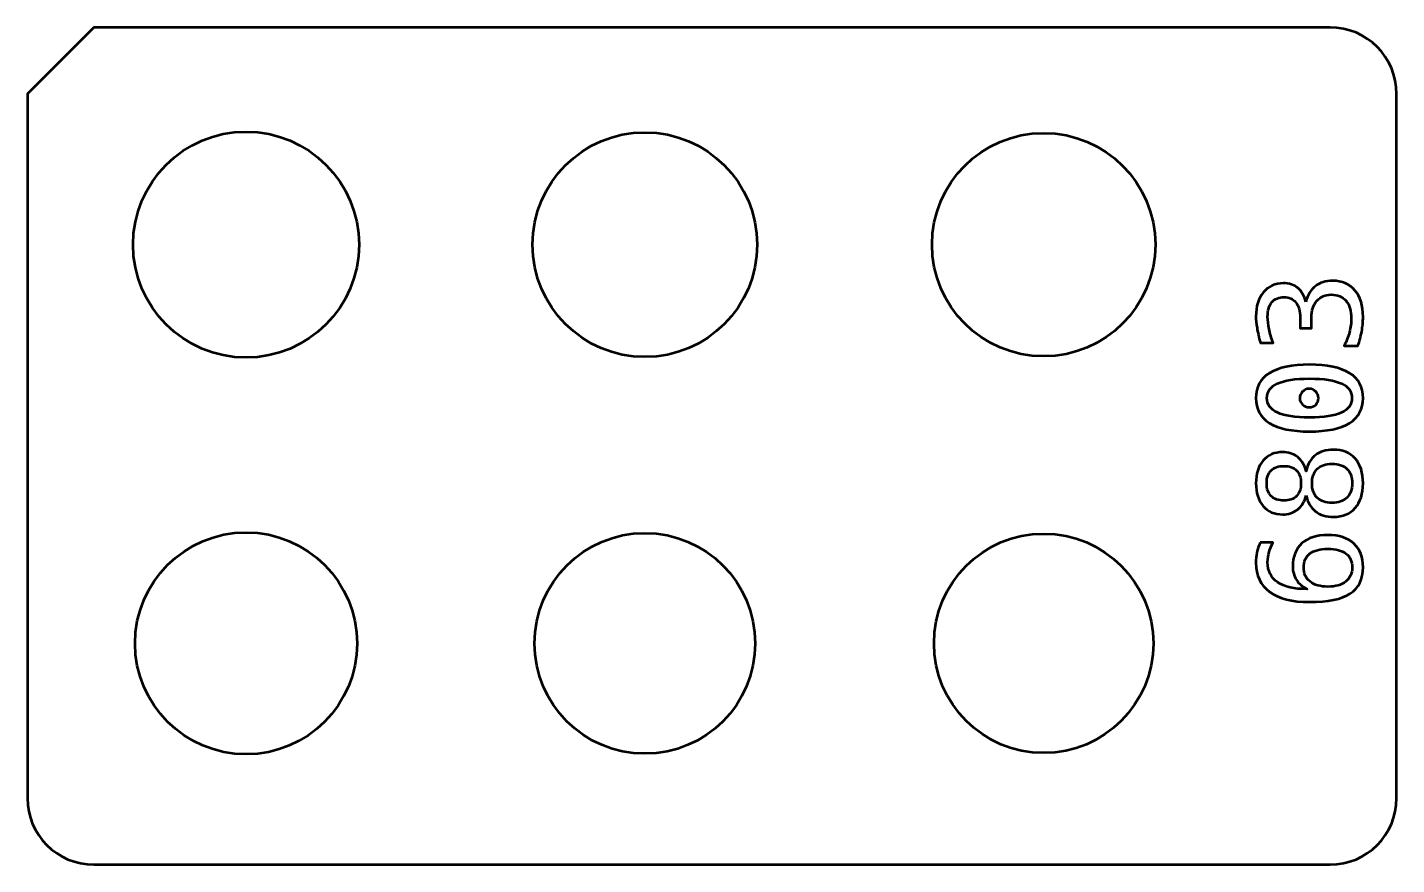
# Model space of a CAD drawing. Header units: centimetres. Extents: x -75.2 to -64.8, y -24.5 to -18.2.
import ezdxf

# ---------------------------------------------------------------- set-up
doc = ezdxf.new("R2010")
doc.units = ezdxf.units.CM
doc.header["$MEASUREMENT"] = 0
doc.layers.add('Layer 1', color=7, linetype='Continuous')

msp = doc.modelspace()

# ---------------------------------------------------------------- linework, layer by layer
at = {"layer": 'Layer 1', "lineweight": 53}
for centre, major_axis in [((-73.505, -19.835), (0, 0.85)), ((-70.505, -19.835), (0, 0.845)), ((-67.505, -19.835), (0, 0.84)), ((-73.505, -22.835), (0, 0.835)), ((-70.505, -22.835), (0, 0.83)), ((-67.505, -22.835), (0, 0.825))]:
    msp.add_ellipse(centre, major_axis=major_axis, ratio=1, dxfattribs=at)
for points, knots in [([(-75.15, -24), (-75.15, -24), (-75.15, -18.7), (-75.15, -18.7), (-75.15, -18.7), (-75.15, -18.7), (-74.65, -18.2), (-74.65, -18.2), (-74.65, -18.2), (-74.65, -18.2), (-65.35, -18.2), (-65.35, -18.2), (-65.35, -18.2), (-65.07391, -18.2), (-64.85, -18.42391), (-64.85, -18.7), (-64.85, -18.7), (-64.85, -18.7), (-64.85, -24), (-64.85, -24), (-64.85, -24), (-64.85, -24.27609), (-65.07391, -24.5), (-65.35, -24.5), (-65.35, -24.5), (-65.35, -24.5), (-74.65, -24.5), (-74.65, -24.5), (-74.65, -24.5), (-74.92609, -24.5), (-75.15, -24.27609), (-75.15, -24)], [0, 0, 0, 0, 0.125, 0.125, 0.125, 0.125, 0.25, 0.25, 0.25, 0.25, 0.375, 0.375, 0.375, 0.375, 0.5, 0.5, 0.5, 0.5, 0.625, 0.625, 0.625, 0.625, 0.75, 0.75, 0.75, 0.75, 0.875, 0.875, 0.875, 0.875, 1, 1, 1, 1]), ([(-65.53339, -20.26481), (-65.5199, -20.21385), (-65.49574, -20.17478), (-65.46129, -20.14778), (-65.46129, -20.14778), (-65.42684, -20.12061), (-65.38368, -20.10711), (-65.332, -20.10711), (-65.332, -20.10711), (-65.26061, -20.10711), (-65.20449, -20.13109), (-65.16365, -20.17921), (-65.16365, -20.17921), (-65.12298, -20.22716), (-65.10255, -20.29376), (-65.10255, -20.37865), (-65.10255, -20.37865), (-65.10255, -20.41452), (-65.10593, -20.45093), (-65.1125, -20.48805), (-65.1125, -20.48805), (-65.11907, -20.52516), (-65.12866, -20.56157), (-65.14109, -20.59727), (-65.14109, -20.59727), (-65.14109, -20.59727), (-65.24569, -20.59727), (-65.24569, -20.59727), (-65.24569, -20.59727), (-65.22722, -20.56192), (-65.21355, -20.52694), (-65.20449, -20.49266), (-65.20449, -20.49266), (-65.19544, -20.45839), (-65.191, -20.42411), (-65.191, -20.39019), (-65.191, -20.39019), (-65.191, -20.33265), (-65.20396, -20.28843), (-65.23007, -20.25753), (-65.23007, -20.25753), (-65.25599, -20.22663), (-65.29347, -20.21118), (-65.34248, -20.21118), (-65.34248, -20.21118), (-65.38759, -20.21118), (-65.42329, -20.22663), (-65.44992, -20.25753), (-65.44992, -20.25753), (-65.47639, -20.28843), (-65.4897, -20.33017), (-65.4897, -20.38291), (-65.4897, -20.38291), (-65.4897, -20.38291), (-65.4897, -20.46301), (-65.4897, -20.46301), (-65.4897, -20.46301), (-65.4897, -20.46301), (-65.57601, -20.46301), (-65.57601, -20.46301), (-65.57601, -20.46301), (-65.57601, -20.46301), (-65.57601, -20.38291), (-65.57601, -20.38291), (-65.57601, -20.38291), (-65.57601, -20.33479), (-65.58667, -20.29714), (-65.6078, -20.26996), (-65.6078, -20.26996), (-65.62894, -20.24297), (-65.65842, -20.22947), (-65.69624, -20.22947), (-65.69624, -20.22947), (-65.73602, -20.22947), (-65.76675, -20.24208), (-65.78806, -20.26712), (-65.78806, -20.26712), (-65.80937, -20.29234), (-65.82003, -20.32821), (-65.82003, -20.37457), (-65.82003, -20.37457), (-65.82003, -20.40547), (-65.81647, -20.43743), (-65.80955, -20.47029), (-65.80955, -20.47029), (-65.80262, -20.50332), (-65.79214, -20.53777), (-65.77829, -20.57382), (-65.77829, -20.57382), (-65.77829, -20.57382), (-65.87508, -20.57382), (-65.87508, -20.57382), (-65.87508, -20.57382), (-65.88627, -20.53191), (-65.89461, -20.49444), (-65.90012, -20.46176), (-65.90012, -20.46176), (-65.90562, -20.42891), (-65.90847, -20.39996), (-65.90847, -20.37457), (-65.90847, -20.37457), (-65.90847, -20.29891), (-65.88946, -20.23853), (-65.85146, -20.19324), (-65.85146, -20.19324), (-65.81345, -20.14796), (-65.7632, -20.1254), (-65.70033, -20.1254), (-65.70033, -20.1254), (-65.65771, -20.1254), (-65.62219, -20.1373), (-65.59377, -20.1611), (-65.59377, -20.1611), (-65.56536, -20.18472), (-65.54511, -20.21935), (-65.53339, -20.26481)], [0, 0, 0, 0, 0.03448276, 0.03448276, 0.03448276, 0.03448276, 0.06896552, 0.06896552, 0.06896552, 0.06896552, 0.10344828, 0.10344828, 0.10344828, 0.10344828, 0.13793103, 0.13793103, 0.13793103, 0.13793103, 0.17241379, 0.17241379, 0.17241379, 0.17241379, 0.20689655, 0.20689655, 0.20689655, 0.20689655, 0.24137931, 0.24137931, 0.24137931, 0.24137931, 0.27586207, 0.27586207, 0.27586207, 0.27586207, 0.31034483, 0.31034483, 0.31034483, 0.31034483, 0.34482759, 0.34482759, 0.34482759, 0.34482759, 0.37931034, 0.37931034, 0.37931034, 0.37931034, 0.4137931, 0.4137931, 0.4137931, 0.4137931, 0.44827586, 0.44827586, 0.44827586, 0.44827586, 0.48275862, 0.48275862, 0.48275862, 0.48275862, 0.51724138, 0.51724138, 0.51724138, 0.51724138, 0.55172414, 0.55172414, 0.55172414, 0.55172414, 0.5862069, 0.5862069, 0.5862069, 0.5862069, 0.62068966, 0.62068966, 0.62068966, 0.62068966, 0.65517241, 0.65517241, 0.65517241, 0.65517241, 0.68965517, 0.68965517, 0.68965517, 0.68965517, 0.72413793, 0.72413793, 0.72413793, 0.72413793, 0.75862069, 0.75862069, 0.75862069, 0.75862069, 0.79310345, 0.79310345, 0.79310345, 0.79310345, 0.82758621, 0.82758621, 0.82758621, 0.82758621, 0.86206897, 0.86206897, 0.86206897, 0.86206897, 0.89655172, 0.89655172, 0.89655172, 0.89655172, 0.93103448, 0.93103448, 0.93103448, 0.93103448, 0.96551724, 0.96551724, 0.96551724, 0.96551724, 1, 1, 1, 1]), ([(-65.90847, -20.98939), (-65.90847, -20.90645), (-65.87455, -20.84376), (-65.80653, -20.80132), (-65.80653, -20.80132), (-65.73851, -20.75887), (-65.63817, -20.73756), (-65.50533, -20.73756), (-65.50533, -20.73756), (-65.37267, -20.73756), (-65.27251, -20.75887), (-65.20449, -20.80132), (-65.20449, -20.80132), (-65.13647, -20.84376), (-65.10255, -20.90645), (-65.10255, -20.98939), (-65.10255, -20.98939), (-65.10255, -21.07232), (-65.13647, -21.13483), (-65.20449, -21.17728), (-65.20449, -21.17728), (-65.27251, -21.21955), (-65.37267, -21.24068), (-65.50533, -21.24068), (-65.50533, -21.24068), (-65.63817, -21.24068), (-65.73851, -21.21955), (-65.80653, -21.17728), (-65.80653, -21.17728), (-65.87455, -21.13483), (-65.90847, -21.07232), (-65.90847, -20.98939)], [0, 0, 0, 0, 0.125, 0.125, 0.125, 0.125, 0.25, 0.25, 0.25, 0.25, 0.375, 0.375, 0.375, 0.375, 0.5, 0.5, 0.5, 0.5, 0.625, 0.625, 0.625, 0.625, 0.75, 0.75, 0.75, 0.75, 0.875, 0.875, 0.875, 0.875, 1, 1, 1, 1]), ([(-65.82518, -20.98939), (-65.82518, -21.03822), (-65.79889, -21.07481), (-65.74615, -21.09878), (-65.74615, -21.09878), (-65.6934, -21.12294), (-65.61313, -21.13501), (-65.50533, -21.13501), (-65.50533, -21.13501), (-65.39771, -21.13501), (-65.31762, -21.12294), (-65.26487, -21.09878), (-65.26487, -21.09878), (-65.21213, -21.07481), (-65.18585, -21.03822), (-65.18585, -20.98939), (-65.18585, -20.98939), (-65.18585, -20.94019), (-65.21213, -20.90343), (-65.26487, -20.87946), (-65.26487, -20.87946), (-65.31762, -20.85531), (-65.39771, -20.84323), (-65.50533, -20.84323), (-65.50533, -20.84323), (-65.61313, -20.84323), (-65.6934, -20.85531), (-65.74615, -20.87946), (-65.74615, -20.87946), (-65.79889, -20.90343), (-65.82518, -20.94019), (-65.82518, -20.98939)], [0, 0, 0, 0, 0.125, 0.125, 0.125, 0.125, 0.25, 0.25, 0.25, 0.25, 0.375, 0.375, 0.375, 0.375, 0.5, 0.5, 0.5, 0.5, 0.625, 0.625, 0.625, 0.625, 0.75, 0.75, 0.75, 0.75, 0.875, 0.875, 0.875, 0.875, 1, 1, 1, 1]), ([(-65.508, -21.05865), (-65.527, -21.05865), (-65.54351, -21.0519), (-65.55737, -21.03858), (-65.55737, -21.03858), (-65.57122, -21.02526), (-65.57815, -21.00928), (-65.57815, -20.99045), (-65.57815, -20.99045), (-65.57815, -20.9711), (-65.57122, -20.9544), (-65.55737, -20.94055), (-65.55737, -20.94055), (-65.54351, -20.9267), (-65.527, -20.91977), (-65.508, -20.91977), (-65.508, -20.91977), (-65.48846, -20.91977), (-65.47195, -20.9267), (-65.45845, -20.94037), (-65.45845, -20.94037), (-65.44495, -20.95405), (-65.4382, -20.97074), (-65.4382, -20.99045), (-65.4382, -20.99045), (-65.4382, -21.00999), (-65.44477, -21.02615), (-65.45792, -21.03911), (-65.45792, -21.03911), (-65.47124, -21.05208), (-65.48775, -21.05865), (-65.508, -21.05865)], [0, 0, 0, 0, 0.125, 0.125, 0.125, 0.125, 0.25, 0.25, 0.25, 0.25, 0.375, 0.375, 0.375, 0.375, 0.5, 0.5, 0.5, 0.5, 0.625, 0.625, 0.625, 0.625, 0.75, 0.75, 0.75, 0.75, 0.875, 0.875, 0.875, 0.875, 1, 1, 1, 1]), ([(-65.5302, -21.72231), (-65.54174, -21.76706), (-65.56305, -21.80205), (-65.59431, -21.82726), (-65.59431, -21.82726), (-65.62538, -21.8523), (-65.66303, -21.86491), (-65.70708, -21.86491), (-65.70708, -21.86491), (-65.76888, -21.86491), (-65.81789, -21.84396), (-65.85412, -21.80205), (-65.85412, -21.80205), (-65.89035, -21.75996), (-65.90847, -21.70295), (-65.90847, -21.63085), (-65.90847, -21.63085), (-65.90847, -21.55839), (-65.89035, -21.50121), (-65.85412, -21.45912), (-65.85412, -21.45912), (-65.81789, -21.4172), (-65.76888, -21.39625), (-65.70708, -21.39625), (-65.70708, -21.39625), (-65.66303, -21.39625), (-65.62538, -21.40886), (-65.59431, -21.4339), (-65.59431, -21.4339), (-65.56305, -21.45912), (-65.54174, -21.4941), (-65.5302, -21.53885), (-65.5302, -21.53885), (-65.51883, -21.48682), (-65.49574, -21.44686), (-65.46111, -21.41934), (-65.46111, -21.41934), (-65.4263, -21.39181), (-65.38137, -21.37796), (-65.32632, -21.37796), (-65.32632, -21.37796), (-65.25617, -21.37796), (-65.20147, -21.40033), (-65.16187, -21.44509), (-65.16187, -21.44509), (-65.12227, -21.48984), (-65.10255, -21.55182), (-65.10255, -21.63085), (-65.10255, -21.63085), (-65.10255, -21.70988), (-65.12227, -21.77168), (-65.16169, -21.81625), (-65.16169, -21.81625), (-65.20094, -21.86083), (-65.25546, -21.8832), (-65.32525, -21.8832), (-65.32525, -21.8832), (-65.38066, -21.8832), (-65.42595, -21.86935), (-65.46076, -21.84183), (-65.46076, -21.84183), (-65.49557, -21.8143), (-65.51883, -21.77434), (-65.5302, -21.72231)], [0, 0, 0, 0, 0.0625, 0.0625, 0.0625, 0.0625, 0.125, 0.125, 0.125, 0.125, 0.1875, 0.1875, 0.1875, 0.1875, 0.25, 0.25, 0.25, 0.25, 0.3125, 0.3125, 0.3125, 0.3125, 0.375, 0.375, 0.375, 0.375, 0.4375, 0.4375, 0.4375, 0.4375, 0.5, 0.5, 0.5, 0.5, 0.5625, 0.5625, 0.5625, 0.5625, 0.625, 0.625, 0.625, 0.625, 0.6875, 0.6875, 0.6875, 0.6875, 0.75, 0.75, 0.75, 0.75, 0.8125, 0.8125, 0.8125, 0.8125, 0.875, 0.875, 0.875, 0.875, 0.9375, 0.9375, 0.9375, 0.9375, 1, 1, 1, 1]), ([(-65.69731, -21.76031), (-65.65558, -21.76031), (-65.62396, -21.7493), (-65.60212, -21.7271), (-65.60212, -21.7271), (-65.58028, -21.7049), (-65.56927, -21.67276), (-65.56927, -21.63085), (-65.56927, -21.63085), (-65.56927, -21.58858), (-65.58028, -21.55626), (-65.60212, -21.53406), (-65.60212, -21.53406), (-65.62396, -21.51186), (-65.65558, -21.50085), (-65.69731, -21.50085), (-65.69731, -21.50085), (-65.73958, -21.50085), (-65.7719, -21.51186), (-65.7941, -21.53388), (-65.7941, -21.53388), (-65.8163, -21.5559), (-65.82731, -21.58823), (-65.82731, -21.63085), (-65.82731, -21.63085), (-65.82731, -21.67276), (-65.81612, -21.7049), (-65.79374, -21.7271), (-65.79374, -21.7271), (-65.77136, -21.7493), (-65.73922, -21.76031), (-65.69731, -21.76031)], [0, 0, 0, 0, 0.125, 0.125, 0.125, 0.125, 0.25, 0.25, 0.25, 0.25, 0.375, 0.375, 0.375, 0.375, 0.5, 0.5, 0.5, 0.5, 0.625, 0.625, 0.625, 0.625, 0.75, 0.75, 0.75, 0.75, 0.875, 0.875, 0.875, 0.875, 1, 1, 1, 1]), ([(-65.48651, -21.63085), (-65.48651, -21.67773), (-65.47337, -21.71378), (-65.44726, -21.73936), (-65.44726, -21.73936), (-65.42098, -21.76475), (-65.38404, -21.77754), (-65.33609, -21.77754), (-65.33609, -21.77754), (-65.28832, -21.77754), (-65.25102, -21.76457), (-65.22456, -21.73882), (-65.22456, -21.73882), (-65.1981, -21.71289), (-65.18478, -21.67702), (-65.18478, -21.63085), (-65.18478, -21.63085), (-65.18478, -21.58361), (-65.19792, -21.54738), (-65.22403, -21.52181), (-65.22403, -21.52181), (-65.25031, -21.49641), (-65.28761, -21.48362), (-65.33609, -21.48362), (-65.33609, -21.48362), (-65.38368, -21.48362), (-65.42062, -21.49659), (-65.4469, -21.52234), (-65.4469, -21.52234), (-65.47337, -21.54827), (-65.48651, -21.58432), (-65.48651, -21.63085)], [0, 0, 0, 0, 0.125, 0.125, 0.125, 0.125, 0.25, 0.25, 0.25, 0.25, 0.375, 0.375, 0.375, 0.375, 0.5, 0.5, 0.5, 0.5, 0.625, 0.625, 0.625, 0.625, 0.75, 0.75, 0.75, 0.75, 0.875, 0.875, 0.875, 0.875, 1, 1, 1, 1]), ([(-65.87721, -22.07713), (-65.87721, -22.07713), (-65.78042, -22.07713), (-65.78042, -22.07713), (-65.78042, -22.07713), (-65.79321, -22.09898), (-65.80315, -22.12224), (-65.8099, -22.14693), (-65.8099, -22.14693), (-65.81665, -22.17143), (-65.82003, -22.19719), (-65.82003, -22.22382), (-65.82003, -22.22382), (-65.82003, -22.29042), (-65.79498, -22.34104), (-65.7449, -22.37531), (-65.7449, -22.37531), (-65.69482, -22.40959), (-65.62094, -22.42681), (-65.52345, -22.42681), (-65.52345, -22.42681), (-65.55825, -22.41012), (-65.58489, -22.38703), (-65.60336, -22.35755), (-65.60336, -22.35755), (-65.62201, -22.32807), (-65.63125, -22.29433), (-65.63125, -22.25615), (-65.63125, -22.25615), (-65.63125, -22.1812), (-65.60834, -22.12331), (-65.56234, -22.08211), (-65.56234, -22.08211), (-65.51634, -22.04108), (-65.45117, -22.02048), (-65.36681, -22.02048), (-65.36681, -22.02048), (-65.28299, -22.02048), (-65.21799, -22.04162), (-65.17182, -22.08388), (-65.17182, -22.08388), (-65.12564, -22.12633), (-65.10255, -22.18582), (-65.10255, -22.26236), (-65.10255, -22.26236), (-65.10255, -22.35258), (-65.13488, -22.41864), (-65.19952, -22.46073), (-65.19952, -22.46073), (-65.26434, -22.50264), (-65.3661, -22.5236), (-65.50533, -22.5236), (-65.50533, -22.5236), (-65.6364, -22.5236), (-65.73638, -22.49838), (-65.80511, -22.44795), (-65.80511, -22.44795), (-65.87401, -22.39733), (-65.90847, -22.32434), (-65.90847, -22.22862), (-65.90847, -22.22862), (-65.90847, -22.20287), (-65.9058, -22.1773), (-65.90047, -22.15154), (-65.90047, -22.15154), (-65.89497, -22.12579), (-65.88733, -22.10111), (-65.87721, -22.07713)], [0, 0, 0, 0, 0.05882353, 0.05882353, 0.05882353, 0.05882353, 0.11764706, 0.11764706, 0.11764706, 0.11764706, 0.17647059, 0.17647059, 0.17647059, 0.17647059, 0.23529412, 0.23529412, 0.23529412, 0.23529412, 0.29411765, 0.29411765, 0.29411765, 0.29411765, 0.35294118, 0.35294118, 0.35294118, 0.35294118, 0.41176471, 0.41176471, 0.41176471, 0.41176471, 0.47058824, 0.47058824, 0.47058824, 0.47058824, 0.52941176, 0.52941176, 0.52941176, 0.52941176, 0.58823529, 0.58823529, 0.58823529, 0.58823529, 0.64705882, 0.64705882, 0.64705882, 0.64705882, 0.70588235, 0.70588235, 0.70588235, 0.70588235, 0.76470588, 0.76470588, 0.76470588, 0.76470588, 0.82352941, 0.82352941, 0.82352941, 0.82352941, 0.88235294, 0.88235294, 0.88235294, 0.88235294, 0.94117647, 0.94117647, 0.94117647, 0.94117647, 1, 1, 1, 1]), ([(-65.54902, -22.26449), (-65.54902, -22.30925), (-65.53286, -22.34459), (-65.50072, -22.37016), (-65.50072, -22.37016), (-65.46839, -22.39591), (-65.42382, -22.4087), (-65.36681, -22.4087), (-65.36681, -22.4087), (-65.30998, -22.4087), (-65.26541, -22.39591), (-65.23308, -22.37016), (-65.23308, -22.37016), (-65.20094, -22.34459), (-65.18478, -22.30925), (-65.18478, -22.26449), (-65.18478, -22.26449), (-65.18478, -22.21796), (-65.20005, -22.18298), (-65.23078, -22.15936), (-65.23078, -22.15936), (-65.2615, -22.13574), (-65.30696, -22.12402), (-65.36681, -22.12402), (-65.36681, -22.12402), (-65.42719, -22.12402), (-65.47266, -22.13574), (-65.5032, -22.15936), (-65.5032, -22.15936), (-65.53375, -22.18298), (-65.54902, -22.21796), (-65.54902, -22.26449)], [0, 0, 0, 0, 0.125, 0.125, 0.125, 0.125, 0.25, 0.25, 0.25, 0.25, 0.375, 0.375, 0.375, 0.375, 0.5, 0.5, 0.5, 0.5, 0.625, 0.625, 0.625, 0.625, 0.75, 0.75, 0.75, 0.75, 0.875, 0.875, 0.875, 0.875, 1, 1, 1, 1])]:
    msp.add_open_spline(points, degree=3, knots=knots, dxfattribs=at)

doc.saveas('drawing.dxf')
